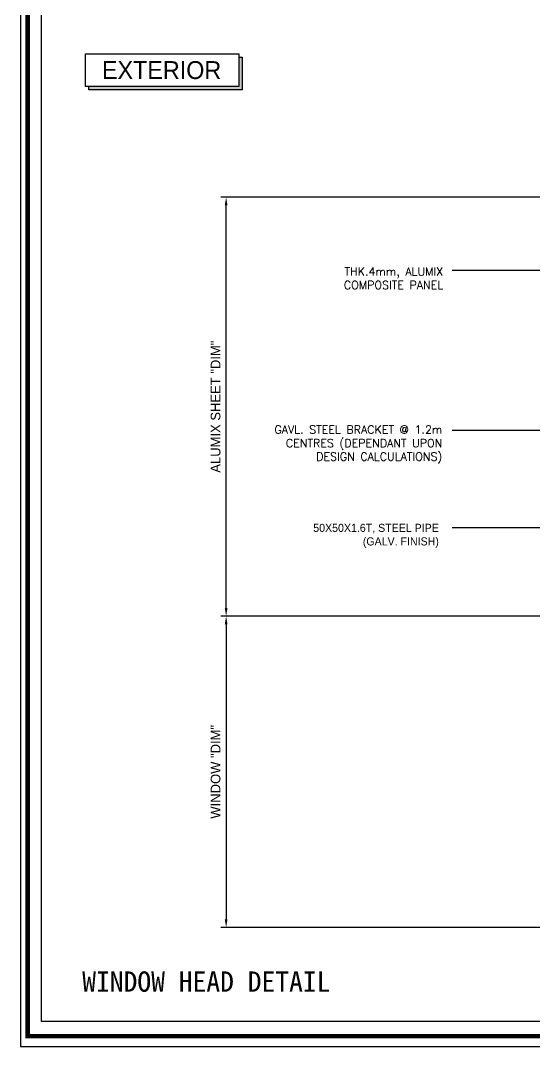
# Model space of a CAD drawing. Header units: millimetres. Extents: x 7297 to 60227, y -7497 to 19324.
# Drawn here: x 21964 to 22344, y 10431 to 11190 of the extents above; entities that cross this region are included whole.
import ezdxf

# ---------------------------------------------------------------- set-up
doc = ezdxf.new("R2010")
doc.units = ezdxf.units.MM
for name, color, linetype in [('NS_COL_MAGENTA', 6, 'Continuous'), ('NS_DIM', 1, 'Continuous'), ('NS_FORM', 7, 'Continuous'), ('NS_TEXT', 2, 'Continuous'), ('NS_TEXT_TITLE', 141, 'Continuous')]:
    doc.layers.add(name, color=color, linetype=linetype)
doc.styles.add('Expo M', font='Expo M.ttf')
doc.styles.add('HY울릉도L', font='')
doc.styles.add('style1', font='simplex.shx')
doc.styles.get('HY울릉도L').set_extended_font_data('Dotum')
doc.dimstyles.new('N-SPACE', dxfattribs={"dimscale": 4, "dimtxt": 1.8, "dimasz": 1.5, "dimexe": 1, "dimexo": 1, "dimgap": 1, "dimtad": 1, "dimtoh": 1, "dimdec": 1, "dimzin": 1, "dimdsep": 46, "dimtxsty": 'Expo M', "dimcen": 2, "dimclrd": 1, "dimclre": 1, "dimclrt": 2, "dimadec": 1, "dimazin": 0, "dimtfac": 1, "dimtdec": 1, "dimtix": 1, "dimtmove": 1, "dimatfit": 3, "dimfxl": 1, "dimtolj": 1, "dimtzin": 1, "dimarcsym": 0})

# ---------------------------------------------------------------- blocks, each defined once
blk = doc.blocks.new('*D399')
at = {"layer": 'NS_DIM', "color": 1, "lineweight": -2, "transparency": 16777216}
for p, q in [((22362.45, 11059.21), (22111.74, 11059.21)), ((22115.74, 10754.99), (22115.74, 11053.21)), ((22362.45, 10748.99), (22111.74, 10748.99))]:
    blk.add_line(p, q, dxfattribs=at)
at = {"layer": 'NS_DIM', "color": 1, "transparency": 16777216}
for points in [[(22114.74, 11053.21), (22116.74, 11053.21), (22115.74, 11059.21)], [(22114.74, 10754.99), (22116.74, 10754.99), (22115.74, 10748.99)]]:
    blk.add_solid(points, dxfattribs=at)
at = {"layer": 'NS_DIM', "color": 2, "transparency": 16777216, "insert": (22107.95, 10904.1), "char_height": 7.2, "attachment_point": 5, "rotation": 90, "style": 'Expo M'}
blk.add_mtext('\\A1;ALUMIX SHEET "DIM"', dxfattribs=at)
blk = doc.blocks.new('AL-TEMPLATE')
at = {"color": 7, "ltscale": 2}
blk.add_lwpolyline([(1972.34, 1515.25), (1972.34, 921.25), (2812.34, 921.25), (2812.34, 1515.25)], close=True, dxfattribs=at)
at = {"color": 8, "const_width": 2.5}
blk.add_lwpolyline([(1976.34, 1509.45), (2808.34, 1509.45), (2808.34, 927.05), (1976.34, 927.05)], close=True, dxfattribs=at)
at = {"color": 9}
blk.add_lwpolyline([(1984.07, 1501.32), (2709.08, 1501.32), (2709.08, 935.18), (1984.07, 935.18)], close=True, dxfattribs=at)
blk = doc.blocks.new('*D381')
at = {"layer": 'NS_DIM', "color": 1, "lineweight": -2, "transparency": 16777216}
for p, q in [((22362.45, 10748.99), (22111.74, 10748.99)), ((22115.74, 10742.99), (22115.74, 10524.7)), ((22466.45, 10518.7), (22111.74, 10518.7))]:
    blk.add_line(p, q, dxfattribs=at)
at = {"layer": 'NS_DIM', "color": 1, "transparency": 16777216}
for points in [[(22114.74, 10742.99), (22116.74, 10742.99), (22115.74, 10748.99)], [(22114.74, 10524.7), (22116.74, 10524.7), (22115.74, 10518.7)]]:
    blk.add_solid(points, dxfattribs=at)
at = {"layer": 'NS_DIM', "color": 2, "transparency": 16777216, "insert": (22107.96, 10633.84), "char_height": 7.2, "attachment_point": 5, "rotation": 90, "style": 'Expo M'}
blk.add_mtext('\\A1;WINDOW "DIM"', dxfattribs=at)

msp = doc.modelspace()

# ---------------------------------------------------------------- hatches: boundary and pattern name
at = {"layer": 'NS_COL_MAGENTA'}
msp.add_hatch(color=256, dxfattribs=at).paths.add_polyline_path([(22127.57, 11162.67), (22125.17, 11162.67), (22125.17, 11141.14), (22014.14, 11141.14), (22014.14, 11138.58), (22127.57, 11138.58)])

# ---------------------------------------------------------------- linework, layer by layer
msp.add_lwpolyline([(22011.74, 11165.23), (22125.17, 11165.23), (22125.17, 11141.14), (22011.74, 11141.14)], close=True, dxfattribs=at)
msp.add_lwpolyline([(22125.17, 11162.67), (22127.57, 11162.67), (22127.57, 11138.58), (22014.14, 11138.58), (22014.14, 11141.14)], dxfattribs=at)

# ---------------------------------------------------------------- block references
at = {"layer": 'NS_FORM', "xscale": 1.32, "yscale": 1.32, "zscale": 1.32}
msp.add_blockref('AL-TEMPLATE', (19360.14, 9214.47), dxfattribs=at)

# ---------------------------------------------------------------- texts
at = {"layer": 'NS_TEXT', "char_height": 6, "style": 'style1'}
for s, insert, width, attachment_point in [('\\pxqr;THK.4mm, ALUMIX \\PCOMPOSITE PANEL', (22276.33, 11007.15), 181.6972, 3), ('\\pxqr;GAVL. STEEL BRACKET @ 1.2m CENTRES (DEPENDANT UPON DESIGN CALCULATIONS)', (22128.05, 10890.13), 147.6327, 1), ('{\\fHY울릉도L|b0|i0|c129|p18;50X50X1.6T, STEEL PIPE \\P(GALV. FINISH)}', (22273.11, 10817.38), 168.5268, 3)]:
    msp.add_mtext(s, dxfattribs=dict(at, insert=insert, width=width, attachment_point=attachment_point))
at = {"layer": 'NS_TEXT_TITLE', "style": 'HY울릉도L'}
msp.add_text('EXTERIOR', height=13.2, dxfattribs=at).set_placement((22023.86, 11146.64))
at = {"layer": 'NS_TEXT_TITLE'}
msp.add_text('WINDOW HEAD DETAIL', height=15, dxfattribs=at).set_placement((22009.25, 10471.07))

# ---------------------------------------------------------------- dimensions: what is measured, and where the dimension line sits
at = {"layer": 'NS_DIM'}
for base, p2, angle, text, picture, middle in [((22115.74, 11059.21), (22366.45, 11059.21), 90, 'ALUMIX SHEET "DIM"', '*D399', (22107.95, 10904.1)), ((22115.74, 10518.7), (22470.45, 10518.7), 270, 'WINDOW "DIM"', '*D381', (22107.96, 10633.84))]:
    dim = msp.add_linear_dim(base=base, p1=(22366.45, 10748.99), p2=p2, angle=angle, text=text, dimstyle='N-SPACE', dxfattribs=at)
    dim.commit()
    dim.dimension.update_dxf_attribs({"geometry": picture, "text_midpoint": middle})

# ---------------------------------------------------------------- leaders
for points in [[(22366.45, 11004.91), (22282.92, 11004.91)], [(22429.48, 10886.53), (22282.92, 10886.53)], [(22416.2, 10814.39), (22282.92, 10814.39)]]:
    msp.add_leader(points, dimstyle='N-SPACE', dxfattribs=at)

doc.saveas('drawing.dxf')
